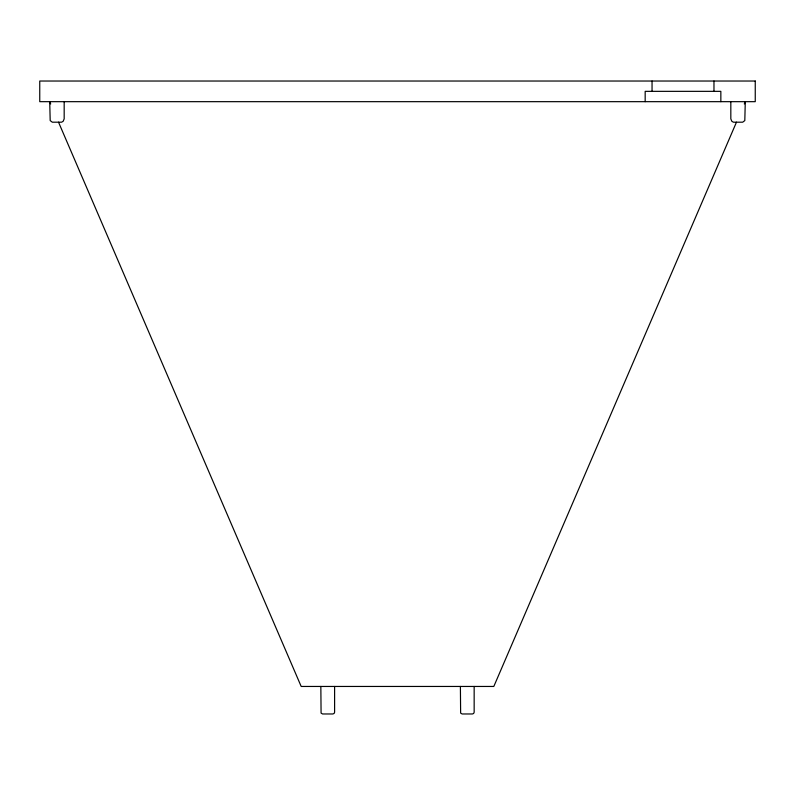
<?xml version="1.0" encoding="UTF-8"?>
<svg xmlns="http://www.w3.org/2000/svg" width="795" height="795" viewBox="0 0 795 795"><rect width="100%" height="100%" fill="white"/><g stroke="black" fill="none" stroke-linecap="round" stroke-linejoin="round"><path stroke-width="1.19" d="M736.468 122.191L493.814 686.453L301.186 686.453L58.532 122.191M744.309 103.946L745.283 101.671L744.806 120.592L742.699 122.191L733.397 122.191L731.847 121.297L730.824 118.872L730.824 101.671M50.691 103.946L49.717 101.671L50.194 120.592L52.301 122.191L61.603 122.191L63.153 121.297L64.176 118.872L64.176 101.671M720.846 101.671L720.846 91.346L645.172 91.346L645.172 101.671M713.97 81.03L713.97 91.346M652.049 81.03L652.049 91.346M474.158 686.453L474.158 712.25L473.651 713.463L472.419 713.97L462.134 713.97L460.633 713.115L460.394 686.453M334.606 686.453L334.606 712.25L334.099 713.463L332.866 713.97L322.581 713.97L321.081 713.115L320.842 686.453M755.25 81.03L39.75 81.03L39.75 101.671L755.25 101.671L755.25 81.03"/></g></svg>
